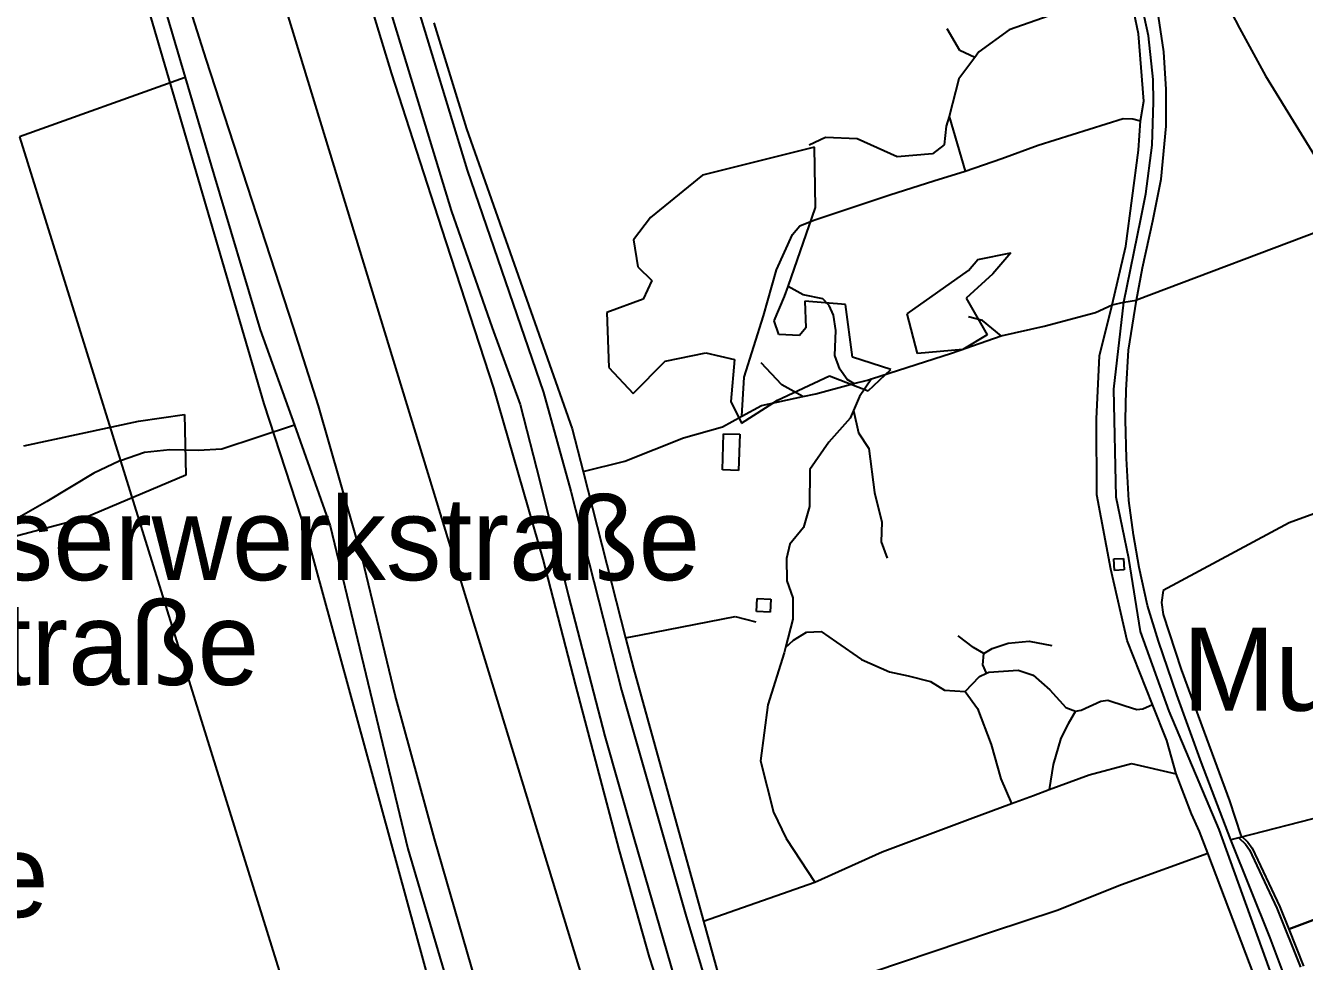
# Model space of a CAD drawing. Extents: x -3657 to 4700, y -7332 to 8131.
# Drawn here: x 1614 to 2284, y 1237 to 1728 of the extents above; entities that cross this region are included whole.
import ezdxf

# ---------------------------------------------------------------- set-up
doc = ezdxf.new("R2010")
doc.units = 0
for name, color, linetype in [('OSM_BUILDING_SERVICE', 9, 'CONTINUOUS'), ('OSM_BUILDING_YES', 9, 'CONTINUOUS'), ('OSM_HIGHWAY_CYCLEWAY', 8, 'CONTINUOUS'), ('OSM_HIGHWAY_PATH', 8, 'CONTINUOUS'), ('OSM_HIGHWAY_SERVICE', 8, 'CONTINUOUS'), ('OSM_HIGHWAY_TRACK', 8, 'CONTINUOUS'), ('OSM_HIGHWAY_UNCLASSIFIED', 8, 'CONTINUOUS'), ('OSM_LABELS', 8, 'CONTINUOUS'), ('OSM_LANDUSE_FOREST', 3, 'CONTINUOUS'), ('OSM_LANDUSE_MEADOW', 3, 'CONTINUOUS'), ('OSM_WATERWAY_DRAIN', 4, 'CONTINUOUS'), ('OSM_WATERWAY_RIVER', 4, 'CONTINUOUS'), ('OSM_WATERWAY_STREAM', 4, 'CONTINUOUS')]:
    doc.layers.add(name, color=color, linetype=linetype)

msp = doc.modelspace()

# ---------------------------------------------------------------- linework, layer by layer
at = {"layer": 'OSM_BUILDING_SERVICE'}
for p, q in [((1978.849149, 1494.898367), (1979.501413, 1513.790385)), ((1979.501413, 1513.790385), (1987.942918, 1513.501278)), ((1987.942918, 1513.501278), (1987.298239, 1494.60926)), ((1987.298239, 1494.60926), (1978.849149, 1494.898367)), ((1996.702971, 1420.720231), (1997.067025, 1427.503122)), ((1997.067025, 1427.503122), (2004.295017, 1427.11394)), ((2004.295017, 1427.11394), (2003.938547, 1420.342169)), ((2003.938547, 1420.342169), (1996.702971, 1420.720231))]:
    msp.add_line(p, q, dxfattribs=at)
at = {"layer": 'OSM_BUILDING_YES'}
for p, q in [((2183.849555, 1448.240976), (2188.832546, 1448.518963)), ((2184.175687, 1442.258689), (2183.849555, 1448.240976)), ((2188.832546, 1448.518963), (2189.166263, 1442.525556)), ((2189.166263, 1442.525556), (2184.175687, 1442.258689))]:
    msp.add_line(p, q, dxfattribs=at)
at = {"layer": 'OSM_HIGHWAY_CYCLEWAY'}
for p, q in [((2201.870236, 1722.136319), (2197.243714, 1743.452386)), ((2204.441368, 1699.352479), (2201.870236, 1722.136319)), ((2204.585473, 1687.677011), (2204.441368, 1699.352479)), ((2203.857364, 1664.91541), (2204.585473, 1687.677011)), ((2200.53537, 1639.362816), (2203.857364, 1664.91541)), ((2197.949069, 1626.286292), (2200.53537, 1639.362816)), ((2188.953898, 1582.620045), (2197.949069, 1626.286292)), ((2183.705451, 1537.174678), (2188.953898, 1582.620045)), ((2184.926549, 1480.654297), (2183.705451, 1537.174678)), ((2191.638797, 1448.474485), (2184.926549, 1480.654297)), ((2197.691197, 1410.178952), (2191.638797, 1448.474485)), ((2212.761522, 1368.458616), (2197.691197, 1410.178952)), ((2238.958252, 1306.600878), (2212.761522, 1368.458616)), ((2273.080743, 1212.240863), (2238.958252, 1306.600878))]:
    msp.add_line(p, q, dxfattribs=at)
at = {"layer": 'OSM_HIGHWAY_PATH'}
for p, q in [((1697.571815, 1700.297635), (1610.82833, 1669.252012)), ((1610.82833, 1669.252012), (1663.707195, 1499.679749)), ((2182.833238, 1581.263466), (2188.953898, 1582.620045)), ((2188.953898, 1582.620045), (2195.628224, 1583.676396)), ((1663.707195, 1499.679749), (1813.887114, 1016.993692))]:
    msp.add_line(p, q, dxfattribs=at)
at = {"layer": 'OSM_HIGHWAY_SERVICE'}
for p, q in [((2309.008337, 1626.597638), (2195.628224, 1583.676396)), ((2293.998688, 1313.761831), (2249.182106, 1302.264276)), ((2249.182106, 1302.264276), (2245.033405, 1301.196805))]:
    msp.add_line(p, q, dxfattribs=at)
at = {"layer": 'OSM_HIGHWAY_TRACK'}
for p, q in [((1662.910826, 1817.89739), (1697.571815, 1700.297635)), ((1779.392984, 1819.242848), (1817.649007, 1693.770493)), ((1708.614791, 1709.993833), (1696.563081, 1748.18929)), ((2156.856457, 1735.146125), (2128.991146, 1725.227538)), ((2196.636957, 1723.237149), (2194.437463, 1733.989698)), ((1827.743925, 1728.974807), (1844.907561, 1673.421822)), ((2103.2419, 1714.508347), (2096.484145, 1725.883588)), ((2128.991146, 1725.227538), (2113.185129, 1713.718863)), ((2199.511468, 1687.966118), (2196.636957, 1723.237149)), ((2110.955297, 1710.749958), (2103.2419, 1714.508347)), ((1754.303586, 1569.476804), (1708.614791, 1709.993833)), ((2110.955297, 1710.749958), (2102.566883, 1699.563749)), ((2113.185129, 1713.718863), (2110.955297, 1710.749958)), ((1697.571815, 1700.297635), (1712.543542, 1649.503793)), ((2102.566883, 1699.563749), (2097.644567, 1679.971203)), ((1817.649007, 1693.770493), (1836.951461, 1630.689611)), ((2197.683613, 1677.658348), (2199.511468, 1687.966118)), ((2096.036662, 1674.878475), (2094.92933, 1665.037724)), ((2097.644567, 1679.971203), (2096.036662, 1674.878475)), ((2097.644567, 1679.971203), (2105.957137, 1651.260673)), ((2144.258667, 1664.893171), (2188.726364, 1678.92597)), ((2188.726364, 1678.92597), (2193.663848, 1678.670222)), ((2193.663848, 1678.670222), (2197.683613, 1677.658348)), ((2196.629373, 1662.235612), (2197.683613, 1677.658348)), ((1844.907561, 1673.421822), (1900.228623, 1516.425705)), ((2032.805007, 1668.985144), (2024.234566, 1664.971007)), ((2049.414978, 1668.184541), (2032.805007, 1668.985144)), ((2070.317753, 1658.810808), (2049.414978, 1668.184541)), ((2088.801086, 1660.412015), (2070.317753, 1658.810808)), ((2094.92933, 1665.037724), (2088.801086, 1660.412015)), ((2125.107902, 1657.843412), (2144.258667, 1664.893171)), ((2190.144658, 1612.064461), (2196.629373, 1662.235612)), ((2105.957137, 1651.260673), (2125.107902, 1657.843412)), ((1712.543542, 1649.503793), (1736.957923, 1568.153585)), ((2089.620207, 1646.167945), (2105.957137, 1651.260673)), ((2066.533107, 1638.81796), (2089.620207, 1646.167945)), ((2026.767776, 1625.608003), (2066.533107, 1638.81796)), ((1836.951461, 1630.689611), (1858.385149, 1569.187697)), ((2015.603449, 1618.146824), (2019.441186, 1622.627979)), ((2019.441186, 1622.627979), (2026.767776, 1625.608003)), ((2007.260541, 1599.58839), (2015.603449, 1618.146824)), ((2182.833238, 1581.263466), (2190.144658, 1612.064461)), ((2000.404188, 1575.581406), (2007.260541, 1599.58839)), ((2021.094599, 1586.600823), (2013.275019, 1590.926306)), ((2031.371544, 1584.388044), (2021.094599, 1586.600823)), ((2034.739045, 1581.018838), (2031.371544, 1584.388044)), ((2037.044721, 1575.881632), (2034.739045, 1581.018838)), ((2174.126276, 1577.271569), (2182.833238, 1581.263466)), ((2176.348523, 1554.565565), (2182.833238, 1581.263466)), ((1990.324439, 1543.446072), (2000.404188, 1575.581406)), ((2038.197559, 1567.82), (2037.044721, 1575.881632)), ((2115.058491, 1573.057281), (2107.656056, 1574.958714)), ((2147.246945, 1570.188452), (2174.126276, 1577.271569)), ((1736.957923, 1568.153585), (1754.773822, 1518.293779)), ((1767.477795, 1528.36804), (1754.303586, 1569.476804)), ((1858.385149, 1569.187697), (1872.977653, 1529.113046)), ((2037.666647, 1554.710118), (2038.197559, 1567.82)), ((2124.812108, 1565.073485), (2115.058491, 1573.057281)), ((2124.812108, 1565.073485), (2147.246945, 1570.188452)), ((2098.751899, 1556.011099), (2124.812108, 1565.073485)), ((2040.321208, 1547.627001), (2037.666647, 1554.710118)), ((2056.938763, 1542.60099), (2098.751899, 1556.011099)), ((2174.710279, 1521.57403), (2176.348523, 1554.565565)), ((2010.021285, 1539.354099), (1999.137583, 1550.896132)), ((2044.219622, 1542.222928), (2040.321208, 1547.627001)), ((1989.004743, 1522.963966), (1990.324439, 1543.446072)), ((2027.799263, 1534.750629), (2047.693305, 1540.032388)), ((2047.693305, 1540.032388), (2044.219622, 1542.222928)), ((2047.693305, 1540.032388), (2054.868205, 1541.933821)), ((2056.938763, 1542.60099), (2050.689167, 1533.360692)), ((2054.868205, 1541.933821), (2056.938763, 1542.60099)), ((1999.25135, 1528.612669), (2020.973248, 1533.282856)), ((2020.973248, 1533.282856), (2010.021285, 1539.354099)), ((2020.973248, 1533.282856), (2027.799263, 1534.750629)), ((2050.689167, 1533.360692), (2047.443018, 1525.921751)), ((1790.382869, 1448.185378), (1767.477795, 1528.36804)), ((1872.977653, 1529.113046), (1883.315274, 1489.038394)), ((1989.004743, 1522.963966), (1999.25135, 1528.612669)), ((1978.955332, 1517.41534), (1989.004743, 1522.963966)), ((2045.736514, 1522.00769), (2034.52668, 1509.331468)), ((2047.443018, 1525.921751), (2045.736514, 1522.00769)), ((2047.443018, 1525.921751), (2050.044488, 1514.224045)), ((2174.899891, 1481.877441), (2174.710279, 1521.57403)), ((1754.773822, 1518.293779), (1716.866685, 1505.717633)), ((1754.773822, 1518.293779), (1773.575702, 1465.654101)), ((1900.228623, 1516.425705), (1905.954891, 1494.031046)), ((1958.575884, 1511.71104), (1978.955332, 1517.41534)), ((2050.044488, 1514.224045), (2055.444624, 1506.129054)), ((1927.873984, 1499.43512), (1958.575884, 1511.71104)), ((2034.52668, 1509.331468), (2024.621373, 1495.065159)), ((1663.707195, 1499.679749), (1663.054931, 1499.468478)), ((1676.373245, 1503.894036), (1663.707195, 1499.679749)), ((1689.592961, 1505.317332), (1676.373245, 1503.894036)), ((1704.450921, 1505.106061), (1689.592961, 1505.317332)), ((1716.866685, 1505.717633), (1704.450921, 1505.106061)), ((2055.444624, 1506.129054), (2058.5315, 1482.98939)), ((1649.729033, 1493.108129), (1625.117455, 1478.263606)), ((1663.054931, 1499.468478), (1649.729033, 1493.108129)), ((1905.954891, 1494.031046), (1927.873984, 1499.43512)), ((1905.954891, 1494.031046), (1928.222869, 1406.987658)), ((2024.621373, 1495.065159), (2024.469684, 1475.695003)), ((1883.315274, 1489.038394), (1898.378014, 1428.737386)), ((2058.5315, 1482.98939), (2062.391991, 1467.566654)), ((2182.287156, 1442.8925), (2174.899891, 1481.877441)), ((1625.117455, 1478.263606), (1608.014495, 1468.511811)), ((2024.469684, 1475.695003), (2021.269042, 1464.631108)), ((2062.391991, 1467.566654), (2062.005184, 1457.147689)), ((1773.575702, 1465.654101), (1814.258753, 1296.437662)), ((2021.269042, 1464.631108), (2014.132063, 1455.891187)), ((2014.132063, 1455.891187), (2012.380053, 1448.463366)), ((2062.005184, 1457.147689), (2065.092059, 1448.663516)), ((1807.523751, 1376.92055), (1790.382869, 1448.185378)), ((2012.380053, 1448.463366), (2012.531742, 1436.821257)), ((2190.774169, 1405.453168), (2182.287156, 1442.8925)), ((2012.531742, 1436.821257), (2015.732385, 1427.792229)), ((1898.378014, 1428.737386), (1917.301245, 1355.43769)), ((2015.732385, 1427.792229), (2015.732385, 1416.717214)), ((1936.406503, 1408.577745), (1985.584151, 1418.073792)), ((1985.584151, 1418.073792), (1996.369255, 1415.216082)), ((2015.732385, 1416.717214), (2011.917401, 1401.839333)), ((1928.222869, 1406.987658), (1936.406503, 1408.577745)), ((1928.222869, 1406.987658), (1932.348816, 1390.875513)), ((2016.157115, 1405.61996), (2022.930039, 1409.834248)), ((2022.930039, 1409.834248), (2030.597929, 1410.245669)), ((2030.597929, 1410.245669), (2038.614705, 1404.585847)), ((2110.28028, 1401.817094), (2102.331765, 1407.899456)), ((2011.917401, 1401.839333), (2011.21963, 1399.103938)), ((2011.917401, 1401.839333), (2016.157115, 1405.61996)), ((2038.614705, 1404.585847), (2051.743407, 1395.53458)), ((2115.741092, 1398.703636), (2110.28028, 1401.817094)), ((2115.741092, 1398.703636), (2120.162833, 1401.261119)), ((2120.162833, 1401.261119), (2128.384389, 1404.163307)), ((2128.384389, 1404.163307), (2139.510794, 1405.208539)), ((2139.510794, 1405.208539), (2151.259125, 1402.99576)), ((2204.009054, 1371.994614), (2190.774169, 1405.453168)), ((2011.21963, 1399.103938), (2002.626435, 1371.8723)), ((2051.743407, 1395.53458), (2066.328326, 1389.107514)), ((2115.255687, 1392.832544), (2115.741092, 1398.703636)), ((2117.136633, 1388.351388), (2115.255687, 1392.832544)), ((1932.348816, 1390.875513), (1968.981765, 1258.620267)), ((2066.328326, 1389.107514), (2076.142619, 1387.106005)), ((2076.142619, 1387.106005), (2087.746845, 1384.125981)), ((2105.995059, 1378.87758), (2113.52643, 1386.761301)), ((2113.52643, 1386.761301), (2117.136633, 1388.351388)), ((2117.136633, 1388.351388), (2118.365316, 1388.896243)), ((2118.365316, 1388.896243), (2133.632837, 1389.930356)), ((2133.632837, 1389.930356), (2141.581352, 1387.306156)), ((2141.581352, 1387.306156), (2150.220054, 1379.778259)), ((2087.746845, 1384.125981), (2095.209955, 1379.433555)), ((2095.209955, 1379.433555), (2105.995059, 1378.87758)), ((2150.220054, 1379.778259), (2158.653975, 1370.449005)), ((1828.183824, 1301.74166), (1807.523751, 1376.92055)), ((2105.995059, 1378.87758), (2112.419098, 1369.970867)), ((2166.60249, 1369.070188), (2176.894604, 1373.84045)), ((2176.894604, 1373.84045), (2180.702004, 1374.251871)), ((2180.702004, 1374.251871), (2189.682006, 1371.349684)), ((2002.626435, 1371.8723), (1998.834205, 1342.450122)), ((2112.419098, 1369.970867), (2119.540907, 1351.034371)), ((2158.653975, 1370.449005), (2163.697642, 1368.58093)), ((2163.697642, 1368.58093), (2159.829566, 1361.886996)), ((2163.697642, 1368.58093), (2166.60249, 1369.070188)), ((2189.682006, 1371.349684), (2195.764744, 1369.481609)), ((2195.764744, 1369.481609), (2199.010894, 1369.826313)), ((2199.010894, 1369.826313), (2204.009054, 1371.994614)), ((2211.472164, 1353.124835), (2204.009054, 1371.994614)), ((2159.829566, 1361.886996), (2155.961491, 1354.34798)), ((1917.301245, 1355.43769), (1932.30331, 1302.731295)), ((2155.961491, 1354.34798), (2152.085831, 1340.53757)), ((2216.424817, 1335.71171), (2211.472164, 1353.124835)), ((2119.540907, 1351.034371), (2124.652834, 1333.07639)), ((1998.834205, 1342.450122), (2005.538869, 1315.663265)), ((2152.085831, 1340.53757), (2149.984935, 1327.472166)), ((2170.789113, 1335.233572), (2193.026754, 1341.126903)), ((2193.026754, 1341.126903), (2216.424817, 1335.71171)), ((2124.652834, 1333.07639), (2130.219829, 1320.166659)), ((2149.984935, 1327.472166), (2170.789113, 1335.233572)), ((2224.380917, 1314.740347), (2216.424817, 1335.71171)), ((2141.763379, 1324.403186), (2149.984935, 1327.472166)), ((2108.581361, 1312.227341), (2130.219829, 1320.166659)), ((2130.219829, 1320.166659), (2141.763379, 1324.403186)), ((2005.538869, 1315.663265), (2012.235948, 1301.819496)), ((2062.437498, 1294.803096), (2108.581361, 1312.227341)), ((2228.711644, 1305.45557), (2224.380917, 1314.740347)), ((1849.503745, 1227.963826), (1828.183824, 1301.74166)), ((1932.30331, 1302.731295), (1962.413621, 1198.775158)), ((2012.235948, 1301.819496), (2027.20009, 1278.93558)), ((2233.004449, 1294.224883), (2228.711644, 1305.45557)), ((2249.182106, 1302.264276), (2252.731633, 1298.839472)), ((2252.731633, 1298.839472), (2254.764269, 1295.992882)), ((1814.258753, 1296.437662), (1869.594983, 1108.507116)), ((2027.20009, 1278.93558), (2062.437498, 1294.803096)), ((2187.831398, 1277.84587), (2233.004449, 1294.224883)), ((2257.229219, 1230.121008), (2233.004449, 1294.224883)), ((2254.764269, 1295.992882), (2269.159577, 1265.325321)), ((1968.981765, 1258.620267), (2027.20009, 1278.93558)), ((2154.201896, 1264.402403), (2187.831398, 1277.84587)), ((2119.829117, 1252.993804), (2154.201896, 1264.402403)), ((2269.159577, 1265.325321), (2281.567756, 1234.413132)), ((1968.981765, 1258.620267), (1981.640231, 1212.908033)), ((2042.6193, 1226.885235), (2119.829117, 1252.993804))]:
    msp.add_line(p, q, dxfattribs=at)
at = {"layer": 'OSM_HIGHWAY_UNCLASSIFIED'}
for p, q in [((2238.981005, 1746.510247), (2249.652342, 1726.083739)), ((2209.993194, 1713.774461), (2207.141436, 1732.432969)), ((2249.652342, 1726.083739), (2263.213359, 1701.131597)), ((2211.229461, 1694.137436), (2209.993194, 1713.774461)), ((2263.213359, 1701.131597), (2309.008337, 1626.597638)), ((2211.153616, 1674.889595), (2211.229461, 1694.137436)), ((2208.597653, 1647.068624), (2211.153616, 1674.889595)), ((2204.244172, 1625.252179), (2208.597653, 1647.068624)), ((2198.874373, 1600.722579), (2204.244172, 1625.252179)), ((2195.628224, 1583.676396), (2198.874373, 1600.722579)), ((2191.411263, 1557.567828), (2195.628224, 1583.676396)), ((2190.235672, 1536.540867), (2191.411263, 1557.567828)), ((2189.871618, 1521.162609), (2190.235672, 1536.540867)), ((2190.372192, 1500.869534), (2189.871618, 1521.162609)), ((2191.623628, 1478.808461), (2190.372192, 1500.869534)), ((2194.134085, 1460.917197), (2191.623628, 1478.808461)), ((2197.046518, 1443.737581), (2194.134085, 1460.917197)), ((2201.369661, 1423.789211), (2197.046518, 1443.737581)), ((2207.103514, 1405.141822), (2201.369661, 1423.789211)), ((2216.834378, 1377.14294), (2207.103514, 1405.141822)), ((2229.644533, 1341.460488), (2216.834378, 1377.14294)), ((2245.033405, 1301.196805), (2229.644533, 1341.460488)), ((2265.685894, 1249.758032), (2245.033405, 1301.196805)), ((2278.276099, 1216.021491), (2265.685894, 1249.758032))]:
    msp.add_line(p, q, dxfattribs=at)
at = {"layer": 'OSM_LANDUSE_FOREST'}
for p, q in [((1738.952636, 1529.368794), (1660.33211, 1798.60507)), ((1761.250952, 1461.095109), (1738.952636, 1529.368794)), ((1613.232604, 1507.530111), (1673.149849, 1520.428722)), ((1673.149849, 1520.428722), (1697.185007, 1523.909123)), ((1697.185007, 1523.909123), (1698.026883, 1492.029538)), ((1698.026883, 1492.029538), (1644.829471, 1469.523685)), ((1644.829471, 1469.523685), (1546.246642, 1443.693103)), ((2275.613953, 1467.166352), (2209.560879, 1431.695171)), ((2288.431693, 1471.847659), (2275.613953, 1467.166352)), ((1875.912839, 1042.946588), (1761.250952, 1461.095109)), ((2209.560879, 1431.695171), (2208.749342, 1425.390418)), ((2208.749342, 1425.390418), (2209.560879, 1419.085666)), ((2209.560879, 1419.085666), (2219.064209, 1390.28618)), ((2219.064209, 1390.28618), (2231.123503, 1357.461438)), ((2231.123503, 1357.461438), (2244.282544, 1321.545476)), ((2244.282544, 1321.545476), (2250.342528, 1303.465181)), ((2250.342528, 1303.465181), (2254.005823, 1299.940302)), ((2254.005823, 1299.940302), (2256.212901, 1296.837964)), ((2256.212901, 1296.837964), (2270.691638, 1265.992491)), ((2270.691638, 1265.992491), (2275.333328, 1254.439338)), ((2275.333328, 1254.439338), (2311.624976, 1268.049597))]:
    msp.add_line(p, q, dxfattribs=at)
at = {"layer": 'OSM_LANDUSE_MEADOW'}
for p, q in [((2027.055986, 1663.914655), (1968.420515, 1649.170208)), ((2027.677911, 1632.24634), (2027.055986, 1663.914655)), ((1968.420515, 1649.170208), (1941.24539, 1626.98682)), ((1941.24539, 1626.98682), (1932.333648, 1615.277994)), ((2013.275019, 1590.926306), (2027.677911, 1632.24634)), ((1932.333648, 1615.277994), (1934.654493, 1601.234075)), ((2112.578372, 1605.048061), (2129.908866, 1608.461745)), ((2129.908866, 1608.461745), (2120.49655, 1597.553523)), ((1934.654493, 1601.234075), (1941.859731, 1594.095361)), ((2107.663641, 1599.188089), (2112.578372, 1605.048061)), ((1941.859731, 1594.095361), (1937.422821, 1584.187893)), ((2075.604123, 1576.537682), (2107.663641, 1599.188089)), ((2120.49655, 1597.553523), (2106.434958, 1584.866182)), ((2011.431995, 1585.633427), (2013.275019, 1590.926306)), ((1937.422821, 1584.187893), (1918.378239, 1577.293808)), ((2005.902923, 1572.85713), (2011.431995, 1585.633427)), ((2043.377746, 1581.3969), (2021.974396, 1583.231617)), ((2021.974396, 1583.231617), (2022.520478, 1569.310012)), ((2046.950028, 1553.898395), (2043.377746, 1581.3969)), ((2106.434958, 1584.866182), (2117.493103, 1565.62946)), ((1918.378239, 1577.293808), (1919.470401, 1548.438724)), ((2081.05735, 1555.810948), (2075.604123, 1576.537682)), ((2008.466471, 1565.762894), (2005.902923, 1572.85713)), ((2022.520478, 1569.310012), (2019.213652, 1565.284755)), ((2019.213652, 1565.284755), (2008.466471, 1565.762894)), ((2117.493103, 1565.62946), (2104.804299, 1557.990368)), ((1948.84502, 1551.718974), (1970.263539, 1556.222369)), ((1970.263539, 1556.222369), (1985.144252, 1552.608534)), ((2067.003344, 1547.349014), (2046.950028, 1553.898395)), ((2104.804299, 1557.990368), (2081.05735, 1555.810948)), ((1919.470401, 1548.438724), (1932.098529, 1534.783987)), ((1932.098529, 1534.783987), (1948.84502, 1551.718974)), ((1985.144252, 1552.608534), (1983.232968, 1530.692014)), ((2055.133662, 1536.296238), (2067.003344, 1547.349014)), ((2007.677687, 1531.292466), (2034.981748, 1544.068763)), ((2034.981748, 1544.068763), (2055.133662, 1536.296238)), ((1983.232968, 1530.692014), (1988.822716, 1519.38349)), ((1988.822716, 1519.38349), (2007.677687, 1531.292466)), ((2311.624976, 1268.049597), (2275.333328, 1254.439338)), ((2275.333328, 1254.439338), (2283.130155, 1235.013584))]:
    msp.add_line(p, q, dxfattribs=at)
at = {"layer": 'OSM_WATERWAY_DRAIN'}
for p, q in [((1785.066161, 1769.861182), (1805.657974, 1702.17683)), ((1805.657974, 1702.17683), (1831.733352, 1621.204684)), ((1831.733352, 1621.204684), (1859.098089, 1537.730653)), ((1859.098089, 1537.730653), (1884.938348, 1448.063064)), ((1884.938348, 1448.063064), (1901.980633, 1382.002158)), ((1901.980633, 1382.002158), (1924.665757, 1296.148555)), ((1924.665757, 1296.148555), (1940.449021, 1239.794966)), ((1940.449021, 1239.794966), (1954.586457, 1196.595737))]:
    msp.add_line(p, q, dxfattribs=at)
at = {"layer": 'OSM_WATERWAY_RIVER'}
msp.add_line((1640.999318, 2093.972154), (1930.649897, 1146.357869), dxfattribs=at)
at = {"layer": 'OSM_WATERWAY_STREAM'}
for p, q in [((1799.613158, 1802.318981), (1845.248862, 1651.727691)), ((1845.248862, 1651.727691), (1885.279649, 1535.351081)), ((1885.279649, 1535.351081), (1899.583943, 1483.734396)), ((1899.583943, 1483.734396), (1926.076467, 1379.522511)), ((1926.076467, 1379.522511), (1959.531526, 1262.178505)), ((1959.531526, 1262.178505), (1999.365117, 1130.323561))]:
    msp.add_line(p, q, dxfattribs=at)

# ---------------------------------------------------------------- texts
at = {"layer": 'OSM_LABELS'}
for s, p in [('Wasserwerkstraße', (1483.328774, 1437.125532)), ('Wasserwerkstraße', (1252.499184, 1382.27024)), ('Murauenstraße', (2219.834462, 1368.786262)), ('Wasserwerkstraße', (1142.217285, 1260.68908))]:
    msp.add_text(s, height=43.418293, dxfattribs=at).set_placement(p)

doc.saveas('drawing.dxf')
